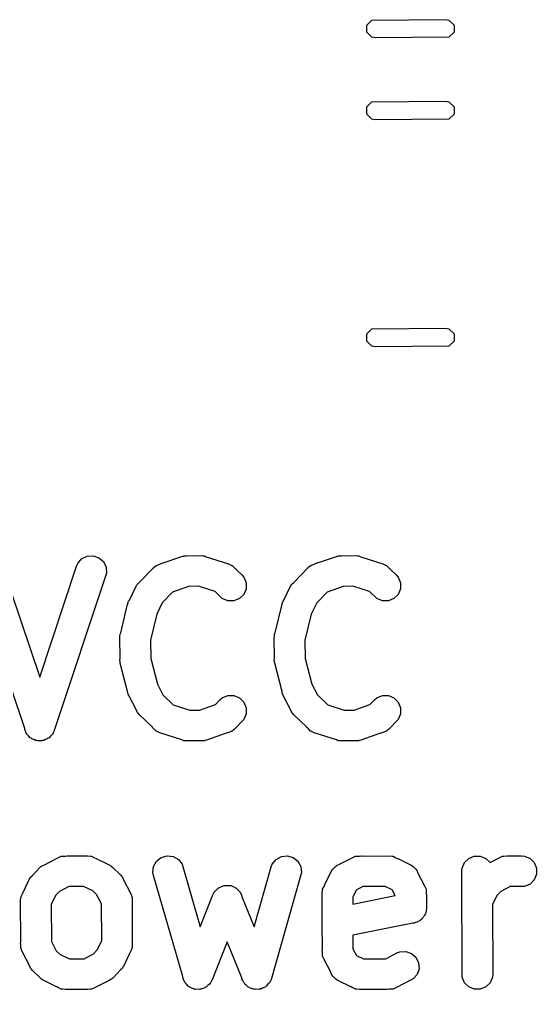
# Model space of a CAD drawing. Extents: x 124 to 187.4, y -113.2 to -74.
# Drawn here: x 132.15 to 135.49, y -102.7 to -96.41 of the extents above; entities that cross this region are included whole.
import ezdxf

# ---------------------------------------------------------------- set-up
doc = ezdxf.new("R2010")
doc.units = 0
doc.layers.add('BLACK', color=7, linetype='CONTINUOUS')

msp = doc.modelspace()

# ---------------------------------------------------------------- linework, layer by layer
at = {"layer": 'BLACK', "linetype": 'CONTINUOUS'}
for p, q in [((134.395003, -96.452039), (134.427475, -96.419567)), ((134.427475, -96.419567), (134.904564, -96.415)), ((134.904564, -96.415), (134.927525, -96.419567)), ((134.927525, -96.419567), (134.959997, -96.452039)), ((134.395003, -96.497961), (134.395003, -96.452039)), ((134.959997, -96.452039), (134.959997, -96.497961)), ((134.427475, -96.530433), (134.395003, -96.497961)), ((134.450436, -96.535), (134.427475, -96.530433)), ((134.927525, -96.530433), (134.450436, -96.535)), ((134.959997, -96.497961), (134.927525, -96.530433)), ((134.395003, -96.982039), (134.427475, -96.949567)), ((134.395003, -97.027961), (134.395003, -96.982039)), ((134.427475, -96.949567), (134.904564, -96.945)), ((134.904564, -96.945), (134.927525, -96.949567)), ((134.927525, -96.949567), (134.959997, -96.982039)), ((134.959997, -96.982039), (134.959997, -97.027961)), ((134.427475, -97.060433), (134.395003, -97.027961)), ((134.959997, -97.027961), (134.927525, -97.060433)), ((134.450436, -97.065), (134.427475, -97.060433)), ((134.927525, -97.060433), (134.450436, -97.065)), ((134.395003, -98.452039), (134.427475, -98.419567)), ((134.427475, -98.419567), (134.904564, -98.415)), ((134.904564, -98.415), (134.927525, -98.419567)), ((134.927525, -98.419567), (134.959997, -98.452039)), ((134.395003, -98.497961), (134.395003, -98.452039)), ((134.427475, -98.530433), (134.395003, -98.497961)), ((134.959997, -98.497961), (134.927525, -98.530433)), ((134.959997, -98.452039), (134.959997, -98.497961)), ((134.450436, -98.535), (134.427475, -98.530433)), ((134.927525, -98.530433), (134.450436, -98.535)), ((132.031044, -99.937724), (132.277933, -100.674001)), ((132.515965, -99.955625), (132.523956, -99.937724)), ((132.523956, -99.937724), (132.549521, -99.908248)), ((132.549521, -99.908248), (132.58442, -99.890799)), ((132.58442, -99.890799), (132.62334, -99.888032)), ((132.62334, -99.888032), (132.660356, -99.900371)), ((132.660356, -99.900371), (132.689832, -99.925936)), ((132.689832, -99.925936), (132.707282, -99.960835)), ((133.034785, -99.950344), (133.037501, -99.947989)), ((133.037501, -99.947989), (133.055518, -99.941756)), ((133.055518, -99.941756), (133.067515, -99.936787)), ((133.067515, -99.936787), (133.069884, -99.936787)), ((133.069884, -99.936787), (133.198258, -99.892379)), ((133.198258, -99.892379), (133.20793, -99.890179)), ((133.20793, -99.890179), (133.210372, -99.889168)), ((133.210372, -99.889168), (133.212537, -99.889131)), ((133.212537, -99.889131), (133.217373, -99.888032)), ((133.217373, -99.888032), (133.228975, -99.888856)), ((133.228975, -99.888856), (133.325119, -99.887247)), ((133.325119, -99.887247), (133.334992, -99.888219)), ((133.334992, -99.888219), (133.337626, -99.888032)), ((133.337626, -99.888032), (133.339634, -99.888676)), ((133.339634, -99.888676), (133.344628, -99.889168)), ((133.344628, -99.889168), (133.356518, -99.894093)), ((133.356518, -99.894093), (133.499598, -99.939998)), ((133.499598, -99.939998), (133.517499, -99.947989)), ((133.517499, -99.947989), (133.520214, -99.950344)), ((134.034785, -99.950344), (134.037501, -99.947989)), ((134.037501, -99.947989), (134.055518, -99.941756)), ((134.055518, -99.941756), (134.067515, -99.936787)), ((134.067515, -99.936787), (134.069884, -99.936787)), ((134.069884, -99.936787), (134.198258, -99.892379)), ((134.198258, -99.892379), (134.20793, -99.890179)), ((134.20793, -99.890179), (134.210372, -99.889168)), ((134.210372, -99.889168), (134.212537, -99.889131)), ((134.212537, -99.889131), (134.217373, -99.888032)), ((134.217373, -99.888032), (134.228975, -99.888856)), ((134.228975, -99.888856), (134.325119, -99.887247)), ((134.325119, -99.887247), (134.334992, -99.888219)), ((134.334992, -99.888219), (134.337626, -99.888032)), ((134.337626, -99.888032), (134.339634, -99.888676)), ((134.339634, -99.888676), (134.344628, -99.889168)), ((134.344628, -99.889168), (134.356518, -99.894093)), ((134.356518, -99.894093), (134.499598, -99.939998)), ((134.499598, -99.939998), (134.517499, -99.947989)), ((134.517499, -99.947989), (134.520214, -99.950344)), ((132.277933, -100.674001), (132.515965, -99.955625)), ((132.710048, -99.999755), (132.372368, -101.01887)), ((132.707282, -99.960835), (132.710048, -99.999755)), ((132.922296, -100.060544), (133.016313, -99.964155)), ((133.016313, -99.964155), (133.031467, -99.951719)), ((133.031467, -99.951719), (133.034785, -99.950344)), ((133.520214, -99.950344), (133.523533, -99.951719)), ((133.523533, -99.951719), (133.540349, -99.967807)), ((133.540349, -99.967807), (133.546975, -99.973554)), ((133.546975, -99.973554), (133.547542, -99.974689)), ((133.547542, -99.974689), (133.586305, -100.011774)), ((133.586305, -100.011774), (133.598742, -100.026927)), ((133.922296, -100.060544), (134.016313, -99.964155)), ((134.016313, -99.964155), (134.031467, -99.951719)), ((134.031467, -99.951719), (134.034785, -99.950344)), ((134.520214, -99.950344), (134.523533, -99.951719)), ((134.523533, -99.951719), (134.540349, -99.967807)), ((134.540349, -99.967807), (134.546975, -99.973554)), ((134.546975, -99.973554), (134.547542, -99.974689)), ((134.547542, -99.974689), (134.586305, -100.011774)), ((134.586305, -100.011774), (134.598742, -100.026927)), ((132.18056, -101.006762), (131.849299, -100.01887)), ((132.907628, -100.076986), (132.908639, -100.074547)), ((132.908639, -100.074547), (132.910119, -100.073029)), ((132.910119, -100.073029), (132.912786, -100.068793)), ((132.912786, -100.068793), (132.922296, -100.060544)), ((133.598742, -100.026927), (133.613673, -100.062976)), ((133.613673, -100.062976), (133.613673, -100.101994)), ((133.907628, -100.076986), (133.908639, -100.074547)), ((133.908639, -100.074547), (133.910119, -100.073029)), ((133.910119, -100.073029), (133.912786, -100.068793)), ((133.912786, -100.068793), (133.922296, -100.060544)), ((134.598742, -100.026927), (134.613673, -100.062976)), ((134.613673, -100.062976), (134.613673, -100.101994)), ((132.858914, -100.175654), (132.902343, -100.085383)), ((132.902343, -100.085383), (132.907628, -100.076986)), ((133.138539, -100.122852), (133.071232, -100.191858)), ((133.242057, -100.087043), (133.138539, -100.122852)), ((133.305543, -100.08598), (133.242057, -100.087043)), ((133.412724, -100.120367), (133.305543, -100.08598)), ((133.460037, -100.165632), (133.412724, -100.120367)), ((133.598742, -100.138042), (133.571152, -100.165632)), ((133.613673, -100.101994), (133.598742, -100.138042)), ((133.858914, -100.175654), (133.902343, -100.085383)), ((133.902343, -100.085383), (133.907628, -100.076986)), ((134.138539, -100.122852), (134.071232, -100.191858)), ((134.242057, -100.087043), (134.138539, -100.122852)), ((134.305543, -100.08598), (134.242057, -100.087043)), ((134.412724, -100.120367), (134.305543, -100.08598)), ((134.460037, -100.165632), (134.412724, -100.120367)), ((134.598742, -100.138042), (134.571152, -100.165632)), ((134.613673, -100.101994), (134.598742, -100.138042)), ((132.847153, -100.201089), (132.847666, -100.199651)), ((132.847666, -100.199651), (132.847718, -100.198929)), ((132.847718, -100.198929), (132.84852, -100.19726)), ((132.84852, -100.19726), (132.853748, -100.182628)), ((132.853748, -100.182628), (132.858914, -100.175654)), ((133.071232, -100.191858), (133.03531, -100.266528)), ((133.496086, -100.180563), (133.460037, -100.165632)), ((133.535104, -100.180563), (133.496086, -100.180563)), ((133.571152, -100.165632), (133.535104, -100.180563)), ((133.847153, -100.201089), (133.847666, -100.199651)), ((133.847666, -100.199651), (133.847718, -100.198929)), ((133.847718, -100.198929), (133.84852, -100.19726)), ((133.84852, -100.19726), (133.853748, -100.182628)), ((133.853748, -100.182628), (133.858914, -100.175654)), ((134.071232, -100.191858), (134.03531, -100.266528)), ((134.496086, -100.180563), (134.460037, -100.165632)), ((134.535104, -100.180563), (134.496086, -100.180563)), ((134.571152, -100.165632), (134.535104, -100.180563)), ((132.802573, -100.386399), (132.847153, -100.201089)), ((133.802573, -100.386399), (133.847153, -100.201089)), ((133.03531, -100.266528), (132.99507, -100.433801)), ((134.03531, -100.266528), (133.99507, -100.433801)), ((132.798469, -100.396309), (132.802573, -100.386399)), ((133.798469, -100.396309), (133.802573, -100.386399)), ((132.796548, -100.415818), (132.796883, -100.412415)), ((132.798175, -100.553391), (132.796548, -100.415818)), ((132.796666, -100.410957), (132.797276, -100.408418)), ((132.796883, -100.412415), (132.796666, -100.410957)), ((132.797276, -100.408418), (132.798469, -100.396309)), ((132.99507, -100.433801), (132.996476, -100.552608)), ((133.796548, -100.415818), (133.796883, -100.412415)), ((133.798175, -100.553391), (133.796548, -100.415818)), ((133.796666, -100.410957), (133.797276, -100.408418)), ((133.796883, -100.412415), (133.796666, -100.410957)), ((133.797276, -100.408418), (133.798469, -100.396309)), ((133.99507, -100.433801), (133.996476, -100.552608)), ((132.796666, -100.563536), (132.798175, -100.553391)), ((132.798437, -100.575514), (132.796666, -100.563536)), ((132.798469, -100.578184), (132.798437, -100.575514)), ((132.996476, -100.552608), (133.039955, -100.720173)), ((133.796666, -100.563536), (133.798175, -100.553391)), ((133.798437, -100.575514), (133.796666, -100.563536)), ((133.798469, -100.578184), (133.798437, -100.575514)), ((133.996476, -100.552608), (134.039955, -100.720173)), ((132.799033, -100.579547), (132.798469, -100.578184)), ((132.799534, -100.582929), (132.799033, -100.579547)), ((132.847038, -100.766008), (132.799534, -100.582929)), ((133.799033, -100.579547), (133.798469, -100.578184)), ((133.799534, -100.582929), (133.799033, -100.579547)), ((133.847038, -100.766008), (133.799534, -100.582929)), ((132.847718, -100.775564), (132.847038, -100.766008)), ((133.039955, -100.720173), (133.075576, -100.78878)), ((133.847718, -100.775564), (133.847038, -100.766008)), ((134.039955, -100.720173), (134.075576, -100.78878)), ((132.853309, -100.790176), (132.847718, -100.775564)), ((132.853748, -100.791865), (132.853309, -100.790176)), ((132.854178, -100.792445), (132.853748, -100.791865)), ((132.854724, -100.793872), (132.854178, -100.792445)), ((132.90406, -100.888894), (132.854724, -100.793872)), ((133.075576, -100.78878), (133.142715, -100.854268)), ((133.415553, -100.851955), (133.444883, -100.821298)), ((133.444883, -100.821298), (133.460037, -100.808861)), ((133.460037, -100.808861), (133.496085, -100.79393)), ((133.496085, -100.79393), (133.535103, -100.793929)), ((133.535103, -100.793929), (133.571151, -100.80886)), ((133.571151, -100.80886), (133.598742, -100.83645)), ((133.853309, -100.790176), (133.847718, -100.775564)), ((133.853748, -100.791865), (133.853309, -100.790176)), ((133.854178, -100.792445), (133.853748, -100.791865)), ((133.854724, -100.793872), (133.854178, -100.792445)), ((133.90406, -100.888894), (133.854724, -100.793872)), ((134.075576, -100.78878), (134.142715, -100.854268)), ((134.415553, -100.851955), (134.444883, -100.821298)), ((134.444883, -100.821298), (134.460037, -100.808861)), ((134.460037, -100.808861), (134.496085, -100.79393)), ((134.496085, -100.79393), (134.535103, -100.793929)), ((134.535103, -100.793929), (134.571151, -100.80886)), ((134.571151, -100.80886), (134.598742, -100.83645)), ((132.908638, -100.899946), (132.90406, -100.888894)), ((133.142715, -100.854268), (133.249455, -100.888513)), ((133.249455, -100.888513), (133.312942, -100.88745)), ((133.312942, -100.88745), (133.415553, -100.851955)), ((133.598742, -100.83645), (133.613673, -100.872498)), ((133.613673, -100.872498), (133.613674, -100.911516)), ((133.908638, -100.899946), (133.90406, -100.888894)), ((134.142715, -100.854268), (134.249455, -100.888513)), ((134.249455, -100.888513), (134.312942, -100.88745)), ((134.312942, -100.88745), (134.415553, -100.851955)), ((134.598742, -100.83645), (134.613673, -100.872498)), ((134.613673, -100.872498), (134.613674, -100.911516)), ((132.911796, -100.903794), (132.908638, -100.899946)), ((132.912786, -100.9057), (132.911796, -100.903794)), ((132.91478, -100.907429), (132.912786, -100.9057)), ((132.921075, -100.915099), (132.91478, -100.907429)), ((133.00702, -100.99893), (132.921075, -100.915099)), ((133.598743, -100.947565), (133.538687, -101.010338)), ((133.613674, -100.911516), (133.598743, -100.947565)), ((133.911796, -100.903794), (133.908638, -100.899946)), ((133.912786, -100.9057), (133.911796, -100.903794)), ((133.91478, -100.907429), (133.912786, -100.9057)), ((133.921075, -100.915099), (133.91478, -100.907429)), ((134.00702, -100.99893), (133.921075, -100.915099)), ((134.598743, -100.947565), (134.538687, -101.010338)), ((134.613674, -100.911516), (134.598743, -100.947565)), ((132.181051, -101.01366), (132.18056, -101.006762)), ((132.186584, -101.024727), (132.181051, -101.01366)), ((133.008025, -101.00094), (133.00702, -100.99893)), ((133.017549, -101.0092), (133.008025, -101.00094)), ((133.031466, -101.022775), (133.017549, -101.0092)), ((133.538687, -101.010338), (133.523534, -101.022775)), ((134.008025, -101.00094), (134.00702, -100.99893)), ((134.017549, -101.0092), (134.008025, -101.00094)), ((134.031466, -101.022775), (134.017549, -101.0092)), ((134.538687, -101.010338), (134.523534, -101.022775)), ((132.190623, -101.03677), (132.186584, -101.024727)), ((132.195306, -101.042169), (132.190623, -101.03677)), ((132.198501, -101.048559), (132.195306, -101.042169)), ((132.207972, -101.056774), (132.198501, -101.048559)), ((132.216188, -101.066246), (132.207972, -101.056774)), ((132.222576, -101.06944), (132.216188, -101.066246)), ((132.227977, -101.074124), (132.222576, -101.06944)), ((132.239878, -101.078091), (132.227977, -101.074124)), ((132.251087, -101.083695), (132.239878, -101.078091)), ((132.315129, -101.078087), (132.303913, -101.083696)), ((132.327023, -101.074123), (132.315129, -101.078087)), ((132.33242, -101.069442), (132.327023, -101.074123)), ((132.338812, -101.066246), (132.33242, -101.069442)), ((132.34703, -101.05677), (132.338812, -101.066246)), ((132.356499, -101.048558), (132.34703, -101.05677)), ((132.359692, -101.042171), (132.356499, -101.048558)), ((132.364377, -101.03677), (132.359692, -101.042171)), ((132.372368, -101.01887), (132.364377, -101.03677)), ((133.034785, -101.02415), (133.031466, -101.022775)), ((133.037501, -101.026505), (133.034785, -101.02415)), ((133.055401, -101.034496), (133.037501, -101.026505)), ((133.198485, -101.080402), (133.055401, -101.034496)), ((133.210372, -101.085326), (133.198485, -101.080402)), ((133.485119, -101.037706), (133.356742, -101.082115)), ((133.487486, -101.037706), (133.485119, -101.037706)), ((133.499478, -101.032738), (133.487486, -101.037706)), ((133.517499, -101.026505), (133.499478, -101.032738)), ((133.520214, -101.02415), (133.517499, -101.026505)), ((133.523534, -101.022775), (133.520214, -101.02415)), ((134.034785, -101.02415), (134.031466, -101.022775)), ((134.037501, -101.026505), (134.034785, -101.02415)), ((134.055401, -101.034496), (134.037501, -101.026505)), ((134.198485, -101.080402), (134.055401, -101.034496)), ((134.210372, -101.085326), (134.198485, -101.080402)), ((134.485119, -101.037706), (134.356742, -101.082115)), ((134.487486, -101.037706), (134.485119, -101.037706)), ((134.499478, -101.032738), (134.487486, -101.037706)), ((134.517499, -101.026505), (134.499478, -101.032738)), ((134.520214, -101.02415), (134.517499, -101.026505)), ((134.523534, -101.022775), (134.520214, -101.02415)), ((132.258211, -101.084201), (132.251087, -101.083695)), ((132.264993, -101.086462), (132.258211, -101.084201)), ((132.277502, -101.085572), (132.264993, -101.086462)), ((132.290007, -101.086462), (132.277502, -101.085572)), ((132.296785, -101.084202), (132.290007, -101.086462)), ((132.303913, -101.083696), (132.296785, -101.084202)), ((133.215364, -101.085817), (133.210372, -101.085326)), ((133.217373, -101.086462), (133.215364, -101.085817)), ((133.220007, -101.086274), (133.217373, -101.086462)), ((133.229881, -101.087247), (133.220007, -101.086274)), ((133.326023, -101.085637), (133.229881, -101.087247)), ((133.337626, -101.086462), (133.326023, -101.085637)), ((133.342462, -101.085362), (133.337626, -101.086462)), ((133.344628, -101.085326), (133.342462, -101.085362)), ((133.34707, -101.084314), (133.344628, -101.085326)), ((133.356742, -101.082115), (133.34707, -101.084314)), ((134.215364, -101.085817), (134.210372, -101.085326)), ((134.217373, -101.086462), (134.215364, -101.085817)), ((134.220007, -101.086274), (134.217373, -101.086462)), ((134.229881, -101.087247), (134.220007, -101.086274)), ((134.326023, -101.085637), (134.229881, -101.087247)), ((134.337626, -101.086462), (134.326023, -101.085637)), ((134.342462, -101.085362), (134.337626, -101.086462)), ((134.344628, -101.085326), (134.342462, -101.085362)), ((134.34707, -101.084314), (134.344628, -101.085326)), ((134.356742, -101.082115), (134.34707, -101.084314)), ((132.399444, -101.841081), (132.417753, -101.834075)), ((132.417753, -101.834075), (132.421336, -101.83382)), ((132.421336, -101.83382), (132.424657, -101.832445)), ((132.424657, -101.832445), (132.44389, -101.832217)), ((132.44389, -101.832217), (132.456673, -101.831309)), ((132.456673, -101.831309), (132.458866, -101.83204)), ((132.458866, -101.83204), (132.587023, -101.830524)), ((132.587023, -101.830524), (132.606532, -101.832445)), ((132.606532, -101.832445), (132.609852, -101.83382)), ((132.609852, -101.83382), (132.613436, -101.834075)), ((132.613436, -101.834075), (132.63183, -101.842924)), ((133.06513, -101.841578), (133.102647, -101.830859)), ((133.102647, -101.830859), (133.14141, -101.835313)), ((133.84216, -101.835314), (133.880923, -101.830859)), ((133.880923, -101.830859), (133.91844, -101.841578)), ((134.304206, -101.841081), (134.322515, -101.834075)), ((134.322515, -101.834075), (134.326098, -101.83382)), ((134.326098, -101.83382), (134.329419, -101.832445)), ((134.329419, -101.832445), (134.347819, -101.832276)), ((134.347819, -101.832276), (134.361435, -101.831309)), ((134.361435, -101.831309), (134.363896, -101.832129)), ((134.363896, -101.832129), (134.539404, -101.830524)), ((134.539404, -101.830524), (134.558913, -101.832445)), ((134.558913, -101.832445), (134.562233, -101.83382)), ((134.562233, -101.83382), (134.565817, -101.834075)), ((134.565817, -101.834075), (134.584211, -101.842924)), ((135.055276, -101.847377), (135.091324, -101.832445)), ((135.091324, -101.832445), (135.130342, -101.832445)), ((135.130342, -101.832445), (135.16639, -101.847377)), ((135.256587, -101.841081), (135.274896, -101.834075)), ((135.274896, -101.834075), (135.278479, -101.83382)), ((135.278479, -101.83382), (135.2818, -101.832445)), ((135.2818, -101.832445), (135.302771, -101.832093)), ((135.302771, -101.832093), (135.313816, -101.831309)), ((135.313816, -101.831309), (135.315529, -101.83188)), ((135.315529, -101.83188), (135.396547, -101.830524)), ((135.396547, -101.830524), (135.416056, -101.832445)), ((135.416056, -101.832445), (135.452104, -101.847377)), ((132.289524, -101.898151), (132.29337, -101.894996)), ((132.29337, -101.894996), (132.30441, -101.890423)), ((132.30441, -101.890423), (132.399444, -101.841081)), ((132.63183, -101.842924), (132.64258, -101.847377)), ((132.64258, -101.847377), (132.643964, -101.848761)), ((132.643964, -101.848761), (132.726982, -101.8887)), ((132.726982, -101.8887), (132.735378, -101.893985)), ((132.735378, -101.893985), (132.737818, -101.894996)), ((132.737818, -101.894996), (132.739422, -101.89653)), ((132.739422, -101.89653), (132.743572, -101.899143)), ((133.015622, -101.899947), (133.034571, -101.865839)), ((133.034571, -101.865839), (133.06513, -101.841578)), ((133.14141, -101.835313), (133.175518, -101.854262)), ((133.175518, -101.854262), (133.199779, -101.884821)), ((133.199779, -101.884821), (133.316986, -102.290901)), ((133.776585, -101.903052), (133.783791, -101.884821)), ((133.783791, -101.884821), (133.808052, -101.854262)), ((133.808052, -101.854262), (133.84216, -101.835314)), ((133.91844, -101.841578), (133.948999, -101.865839)), ((133.948999, -101.865839), (133.967947, -101.899947)), ((134.192378, -101.899143), (134.199124, -101.895639)), ((134.199124, -101.895639), (134.204167, -101.891267)), ((134.204167, -101.891267), (134.213608, -101.88812)), ((134.213608, -101.88812), (134.304206, -101.841081)), ((134.584211, -101.842924), (134.594961, -101.847377)), ((134.594961, -101.847377), (134.596345, -101.848761)), ((134.596345, -101.848761), (134.679363, -101.8887)), ((134.679363, -101.8887), (134.682626, -101.890753)), ((134.682626, -101.890753), (134.684165, -101.891267)), ((134.684165, -101.891267), (134.686081, -101.892929)), ((134.686081, -101.892929), (134.695953, -101.899143)), ((135.012754, -101.911015), (135.027686, -101.874967)), ((135.027686, -101.874967), (135.055276, -101.847377)), ((135.16639, -101.847377), (135.193071, -101.874058)), ((135.193071, -101.874058), (135.256587, -101.841081)), ((135.452104, -101.847377), (135.479694, -101.874967)), ((135.479694, -101.874967), (135.494626, -101.911015)), ((132.222309, -101.964451), (132.230285, -101.957533)), ((132.230285, -101.957533), (132.278217, -101.907433)), ((132.278217, -101.907433), (132.285883, -101.90114)), ((132.285883, -101.90114), (132.287616, -101.899143)), ((132.287616, -101.899143), (132.289524, -101.898151)), ((132.743572, -101.899143), (132.750489, -101.907119)), ((132.750489, -101.907119), (132.80059, -101.955051)), ((132.80059, -101.955051), (132.806882, -101.962717)), ((133.011168, -101.93871), (133.015622, -101.899947)), ((133.014681, -101.957996), (133.011168, -101.93871)), ((133.203402, -102.611847), (133.014681, -101.957996)), ((133.666661, -102.291745), (133.776585, -101.903052)), ((133.972402, -101.93871), (133.778413, -102.624663)), ((133.967947, -101.899947), (133.972402, -101.93871)), ((134.124308, -102.016439), (134.164247, -101.933422)), ((134.164247, -101.933422), (134.1663, -101.930158)), ((134.1663, -101.930158), (134.166814, -101.92862)), ((134.166814, -101.92862), (134.168476, -101.926703)), ((134.168476, -101.926703), (134.17469, -101.916832)), ((134.17469, -101.916832), (134.18416, -101.908618)), ((134.18416, -101.908618), (134.192378, -101.899143)), ((134.695953, -101.899143), (134.704166, -101.908613)), ((134.704166, -101.908613), (134.713642, -101.916831)), ((134.713642, -101.916831), (134.717145, -101.923577)), ((134.717145, -101.923577), (134.721518, -101.92862)), ((134.721518, -101.92862), (134.724664, -101.938061)), ((134.724664, -101.938061), (134.771704, -102.028659)), ((135.010833, -101.930524), (135.012754, -101.911015)), ((135.012754, -102.6167), (135.010833, -101.930524)), ((135.494626, -101.950033), (135.479694, -101.986081)), ((135.494626, -101.911015), (135.494626, -101.950033)), ((132.171927, -102.064058), (132.211866, -101.981041)), ((132.211866, -101.981041), (132.217151, -101.972644)), ((132.217151, -101.972644), (132.218162, -101.970205)), ((132.218162, -101.970205), (132.219696, -101.9686)), ((132.219696, -101.9686), (132.222309, -101.964451)), ((132.806882, -101.962717), (132.80888, -101.96445)), ((132.80888, -101.96445), (132.809871, -101.966358)), ((132.809871, -101.966358), (132.813027, -101.970204)), ((132.813027, -101.970204), (132.817599, -101.981244)), ((132.817599, -101.981244), (132.866942, -102.076278)), ((133.472318, -102.023151), (133.473473, -102.02269)), ((133.473473, -102.02269), (133.491806, -102.022914)), ((133.491806, -102.022914), (133.510097, -102.022691)), ((133.510097, -102.022691), (133.511249, -102.023151)), ((134.118471, -102.028573), (134.122924, -102.017824)), ((134.122924, -102.017824), (134.124308, -102.016439)), ((135.452104, -102.013671), (135.416056, -102.028603)), ((135.479694, -101.986081), (135.452104, -102.013671)), ((132.157241, -102.094587), (132.166091, -102.076191)), ((132.166091, -102.076191), (132.170543, -102.065443)), ((132.170543, -102.065443), (132.171927, -102.064058)), ((132.405586, -102.061388), (132.380924, -102.087165)), ((132.465517, -102.030271), (132.405586, -102.061388)), ((132.561364, -102.029137), (132.465517, -102.030271)), ((132.620857, -102.057758), (132.561364, -102.029137)), ((132.646634, -102.08242), (132.620857, -102.057758)), ((132.677631, -102.14212), (132.646634, -102.08242)), ((132.866942, -102.076278), (132.873948, -102.094587)), ((133.316986, -102.290901), (133.398937, -102.083861)), ((133.398937, -102.083861), (133.407966, -102.066461)), ((133.407966, -102.066461), (133.408834, -102.065571)), ((133.408834, -102.065571), (133.409322, -102.064433)), ((133.409322, -102.064433), (133.422427, -102.051642)), ((133.422427, -102.051642), (133.435218, -102.038537)), ((133.435218, -102.038537), (133.436356, -102.038049)), ((133.436356, -102.038049), (133.437246, -102.037181)), ((133.437246, -102.037181), (133.454286, -102.030364)), ((133.454286, -102.030364), (133.471081, -102.023167)), ((133.471081, -102.023167), (133.472318, -102.023151)), ((133.511249, -102.023151), (133.512488, -102.023167)), ((133.512488, -102.023167), (133.52931, -102.030376)), ((133.52931, -102.030376), (133.546324, -102.037182)), ((133.546324, -102.037182), (133.547211, -102.038048)), ((133.547211, -102.038048), (133.548352, -102.038537)), ((133.548352, -102.038537), (133.561151, -102.051652)), ((133.561151, -102.051652), (133.574248, -102.064433)), ((133.574248, -102.064433), (133.574735, -102.065571)), ((133.574735, -102.065571), (133.575604, -102.066461)), ((133.575604, -102.066461), (133.583678, -102.086437)), ((134.106071, -102.073381), (134.107992, -102.053872)), ((134.106963, -102.25945), (134.106071, -102.073381)), ((134.107992, -102.053872), (134.109367, -102.050551)), ((134.109367, -102.050551), (134.109622, -102.046968)), ((134.109622, -102.046968), (134.118471, -102.028573)), ((134.326943, -102.052771), (134.304369, -102.099693)), ((134.370167, -102.030329), (134.326943, -102.052771)), ((134.513497, -102.029018), (134.370167, -102.030329)), ((134.560013, -102.051396), (134.513497, -102.029018)), ((134.578838, -102.087654), (134.560013, -102.051396)), ((134.771704, -102.028659), (134.77871, -102.046968)), ((134.77871, -102.046968), (134.778964, -102.050551)), ((134.778964, -102.050551), (134.78034, -102.053872)), ((134.78034, -102.053872), (134.780691, -102.074843)), ((134.780691, -102.074843), (134.781476, -102.085888)), ((135.262729, -102.061388), (135.238067, -102.087165)), ((135.322868, -102.030163), (135.262729, -102.061388)), ((135.416056, -102.028603), (135.322868, -102.030163)), ((132.15369, -102.121), (132.155611, -102.101491)), ((132.155392, -102.391455), (132.15369, -102.121)), ((132.155611, -102.101491), (132.156986, -102.09817)), ((132.156986, -102.09817), (132.157241, -102.094587)), ((132.380924, -102.087165), (132.352056, -102.147172)), ((132.352056, -102.147172), (132.353557, -102.385592)), ((132.679132, -102.380541), (132.677631, -102.14212)), ((132.873948, -102.094587), (132.874202, -102.09817)), ((132.874202, -102.09817), (132.875578, -102.101491)), ((132.875578, -102.101491), (132.875688, -102.11908)), ((132.875688, -102.11908), (132.876714, -102.133507)), ((132.876714, -102.133507), (132.875796, -102.136258)), ((132.875796, -102.136258), (132.877499, -102.406714)), ((133.583678, -102.086437), (133.589618, -102.100297)), ((133.589618, -102.100297), (133.589628, -102.101158)), ((133.589628, -102.101158), (133.666661, -102.291745)), ((134.304369, -102.099693), (134.30458, -102.143592)), ((134.30458, -102.143592), (134.578838, -102.087654)), ((134.781476, -102.085888), (134.780904, -102.087601)), ((134.780904, -102.087601), (134.782259, -102.168504)), ((135.238067, -102.087165), (135.20957, -102.1464)), ((135.20957, -102.1464), (135.210833, -102.597191)), ((134.774689, -102.206791), (134.769197, -102.215028)), ((134.77659, -102.19718), (134.774689, -102.206791)), ((134.78034, -102.188128), (134.77659, -102.19718)), ((134.782261, -102.168619), (134.78034, -102.188128)), ((134.782259, -102.168504), (134.782261, -102.168514)), ((134.782261, -102.168514), (134.782259, -102.168522)), ((134.782259, -102.168522), (134.782261, -102.168619)), ((134.106071, -102.263962), (134.106963, -102.25945)), ((134.107007, -102.268645), (134.106071, -102.263962)), ((134.107824, -102.438919), (134.107007, -102.268645)), ((134.692527, -102.266698), (134.305549, -102.345625)), ((134.70177, -102.266698), (134.692527, -102.266698)), ((134.710735, -102.262984), (134.70177, -102.266698)), ((134.720626, -102.260967), (134.710735, -102.262984)), ((134.728766, -102.255515), (134.720626, -102.260967)), ((134.737818, -102.251766), (134.728766, -102.255515)), ((134.744819, -102.244764), (134.737818, -102.251766)), ((134.753045, -102.239256), (134.744819, -102.244764)), ((134.758479, -102.231104), (134.753045, -102.239256)), ((134.765408, -102.224176), (134.758479, -102.231104)), ((134.769197, -102.215028), (134.765408, -102.224176)), ((132.154475, -102.394207), (132.155392, -102.391455)), ((132.1555, -102.408633), (132.154475, -102.394207)), ((132.353557, -102.385592), (132.384555, -102.445296)), ((132.650264, -102.440548), (132.679132, -102.380541)), ((133.49175, -102.387767), (133.394157, -102.63433)), ((133.586372, -102.621868), (133.49175, -102.387767)), ((134.305549, -102.345625), (134.305969, -102.433274)), ((132.155611, -102.426223), (132.1555, -102.408633)), ((132.156986, -102.429543), (132.155611, -102.426223)), ((132.157241, -102.433127), (132.156986, -102.429543)), ((132.164247, -102.451435), (132.157241, -102.433127)), ((132.213584, -102.546459), (132.164247, -102.451435)), ((132.384555, -102.445296), (132.410329, -102.469955)), ((132.625602, -102.466326), (132.650264, -102.440548)), ((132.860646, -102.462271), (132.859261, -102.463655)), ((132.865098, -102.451521), (132.860646, -102.462271)), ((132.873948, -102.433127), (132.865098, -102.451521)), ((132.874202, -102.429543), (132.873948, -102.433127)), ((132.875578, -102.426223), (132.874202, -102.429543)), ((132.877499, -102.406714), (132.875578, -102.426223)), ((134.106856, -102.441825), (134.107824, -102.438919)), ((134.107909, -102.456649), (134.106856, -102.441825)), ((134.107992, -102.473842), (134.107909, -102.456649)), ((134.305969, -102.433274), (134.328319, -102.476318)), ((134.518163, -102.497385), (134.58992, -102.460129)), ((134.58992, -102.460129), (134.608229, -102.453123)), ((134.608229, -102.453123), (134.647149, -102.450357)), ((134.647149, -102.450357), (134.684165, -102.462696)), ((132.410329, -102.469955), (132.469824, -102.498577)), ((132.469824, -102.498577), (132.56567, -102.497443)), ((132.56567, -102.497443), (132.625602, -102.466326)), ((132.859261, -102.463655), (132.819323, -102.546673)), ((134.109367, -102.477162), (134.107992, -102.473842)), ((134.109622, -102.480745), (134.109367, -102.477162)), ((134.116628, -102.499054), (134.109622, -102.480745)), ((134.163665, -102.589649), (134.116628, -102.499054)), ((134.328319, -102.476318), (134.374834, -102.498696)), ((134.374834, -102.498696), (134.518163, -102.497385)), ((134.684165, -102.462696), (134.713642, -102.488261)), ((134.713642, -102.488261), (134.731091, -102.523159)), ((134.731091, -102.523159), (134.733856, -102.562079)), ((132.218161, -102.557509), (132.213584, -102.546459)), ((132.221319, -102.561357), (132.218161, -102.557509)), ((132.222309, -102.563263), (132.221319, -102.561357)), ((132.224303, -102.564992), (132.222309, -102.563263)), ((132.230598, -102.572662), (132.224303, -102.564992)), ((132.280698, -102.620595), (132.230598, -102.572662)), ((132.800905, -102.570179), (132.752972, -102.620282)), ((132.80888, -102.563264), (132.800905, -102.570179)), ((132.811491, -102.559114), (132.80888, -102.563264)), ((132.813028, -102.557509), (132.811491, -102.559114)), ((132.814039, -102.555067), (132.813028, -102.557509)), ((132.819323, -102.546673), (132.814039, -102.555067)), ((134.733856, -102.562079), (134.721518, -102.599095)), ((132.287616, -102.628572), (132.280698, -102.620595)), ((132.291765, -102.631183), (132.287616, -102.628572)), ((132.29337, -102.632719), (132.291765, -102.631183)), ((132.29581, -102.633729), (132.29337, -102.632719)), ((132.304207, -102.639015), (132.29581, -102.633729)), ((132.387224, -102.678953), (132.304207, -102.639015)), ((132.726772, -102.637294), (132.631744, -102.686634)), ((132.737819, -102.632719), (132.726772, -102.637294)), ((132.741665, -102.629561), (132.737819, -102.632719)), ((132.743572, -102.628572), (132.741665, -102.629561)), ((132.745302, -102.626577), (132.743572, -102.628572)), ((132.752972, -102.620282), (132.745302, -102.626577)), ((133.203476, -102.617894), (133.203402, -102.611847)), ((133.208594, -102.629837), (133.203476, -102.617894)), ((133.212363, -102.642894), (133.208594, -102.629837)), ((133.216333, -102.647895), (133.212363, -102.642894)), ((133.218846, -102.653758), (133.216333, -102.647895)), ((133.394157, -102.63433), (133.385128, -102.65173)), ((133.58705, -102.627768), (133.586372, -102.621868)), ((133.593314, -102.639043), (133.58705, -102.627768)), ((133.598442, -102.65173), (133.593314, -102.639043)), ((133.767236, -102.647895), (133.764724, -102.653758)), ((133.771207, -102.642894), (133.767236, -102.647895)), ((133.778413, -102.624663), (133.771207, -102.642894)), ((134.166814, -102.599095), (134.163665, -102.589649)), ((134.171188, -102.604139), (134.166814, -102.599095)), ((134.17469, -102.610883), (134.171188, -102.604139)), ((134.184161, -102.619097), (134.17469, -102.610883)), ((134.192378, -102.628572), (134.184161, -102.619097)), ((134.202248, -102.634784), (134.192378, -102.628572)), ((134.204166, -102.636448), (134.202248, -102.634784)), ((134.205706, -102.636961), (134.204166, -102.636448)), ((134.208969, -102.639015), (134.205706, -102.636961)), ((134.291986, -102.678953), (134.208969, -102.639015)), ((134.695953, -102.628572), (134.584125, -102.686634)), ((134.721518, -102.599095), (134.695953, -102.628572)), ((135.027686, -102.652748), (135.012754, -102.6167)), ((135.208912, -102.6167), (135.19398, -102.652748)), ((135.210833, -102.597191), (135.208912, -102.6167)), ((132.388609, -102.680338), (132.387224, -102.678953)), ((132.399358, -102.68479), (132.388609, -102.680338)), ((132.417753, -102.69364), (132.399358, -102.68479)), ((132.421336, -102.693894), (132.417753, -102.69364)), ((132.424657, -102.69527), (132.421336, -102.693894)), ((132.444166, -102.697191), (132.424657, -102.69527)), ((132.572322, -102.695674), (132.444166, -102.697191)), ((132.574516, -102.696406), (132.572322, -102.695674)), ((132.587298, -102.695497), (132.574516, -102.696406)), ((132.606532, -102.69527), (132.587298, -102.695497)), ((132.609852, -102.693894), (132.606532, -102.69527)), ((132.613436, -102.69364), (132.609852, -102.693894)), ((132.631744, -102.686634), (132.613436, -102.69364)), ((133.228357, -102.66304), (133.218846, -102.653758)), ((133.236624, -102.673453), (133.228357, -102.66304)), ((133.242201, -102.676551), (133.236624, -102.673453)), ((133.24677, -102.68101), (133.242201, -102.676551)), ((133.259119, -102.685949), (133.24677, -102.68101)), ((133.270732, -102.692401), (133.259119, -102.685949)), ((133.277067, -102.693129), (133.270732, -102.692401)), ((133.282997, -102.695501), (133.277067, -102.693129)), ((133.29629, -102.695338), (133.282997, -102.695501)), ((133.309495, -102.696856), (133.29629, -102.695338)), ((133.315634, -102.695101), (133.309495, -102.696856)), ((133.322012, -102.695024), (133.315634, -102.695101)), ((133.334222, -102.689791), (133.322012, -102.695024)), ((133.347012, -102.686137), (133.334222, -102.689791)), ((133.352013, -102.682166), (133.347012, -102.686137)), ((133.357876, -102.679654), (133.352013, -102.682166)), ((133.367158, -102.670142), (133.357876, -102.679654)), ((133.377571, -102.661876), (133.367158, -102.670142)), ((133.380669, -102.656298), (133.377571, -102.661876)), ((133.385128, -102.65173), (133.380669, -102.656298)), ((133.6029, -102.656298), (133.598442, -102.65173)), ((133.605999, -102.661876), (133.6029, -102.656298)), ((133.616411, -102.670142), (133.605999, -102.661876)), ((133.625694, -102.679654), (133.616411, -102.670142)), ((133.631557, -102.682166), (133.625694, -102.679654)), ((133.636558, -102.686137), (133.631557, -102.682166)), ((133.649345, -102.68979), (133.636558, -102.686137)), ((133.661557, -102.695024), (133.649345, -102.68979)), ((133.667935, -102.695101), (133.661557, -102.695024)), ((133.674075, -102.696856), (133.667935, -102.695101)), ((133.687286, -102.695337), (133.674075, -102.696856)), ((133.700573, -102.6955), (133.687286, -102.695337)), ((133.706496, -102.69313), (133.700573, -102.6955)), ((133.712838, -102.692402), (133.706496, -102.69313)), ((133.724461, -102.685944), (133.712838, -102.692402)), ((133.7368, -102.681009), (133.724461, -102.685944)), ((133.741366, -102.676552), (133.7368, -102.681009)), ((133.746946, -102.673453), (133.741366, -102.676552)), ((133.755213, -102.663039), (133.746946, -102.673453)), ((133.764724, -102.653758), (133.755213, -102.663039)), ((134.293371, -102.680338), (134.291986, -102.678953)), ((134.30412, -102.68479), (134.293371, -102.680338)), ((134.322515, -102.69364), (134.30412, -102.68479)), ((134.326098, -102.693894), (134.322515, -102.69364)), ((134.329419, -102.69527), (134.326098, -102.693894)), ((134.348928, -102.697191), (134.329419, -102.69527)), ((134.524435, -102.695585), (134.348928, -102.697191)), ((134.526897, -102.696406), (134.524435, -102.695585)), ((134.540512, -102.695438), (134.526897, -102.696406)), ((134.558913, -102.69527), (134.540512, -102.695438)), ((134.562233, -102.693894), (134.558913, -102.69527)), ((134.565817, -102.69364), (134.562233, -102.693894)), ((134.584125, -102.686634), (134.565817, -102.69364)), ((135.055276, -102.680338), (135.027686, -102.652748)), ((135.091324, -102.69527), (135.055276, -102.680338)), ((135.130342, -102.69527), (135.091324, -102.69527)), ((135.16639, -102.680338), (135.130342, -102.69527)), ((135.19398, -102.652748), (135.16639, -102.680338))]:
    msp.add_line(p, q, dxfattribs=at)

doc.saveas('drawing.dxf')
